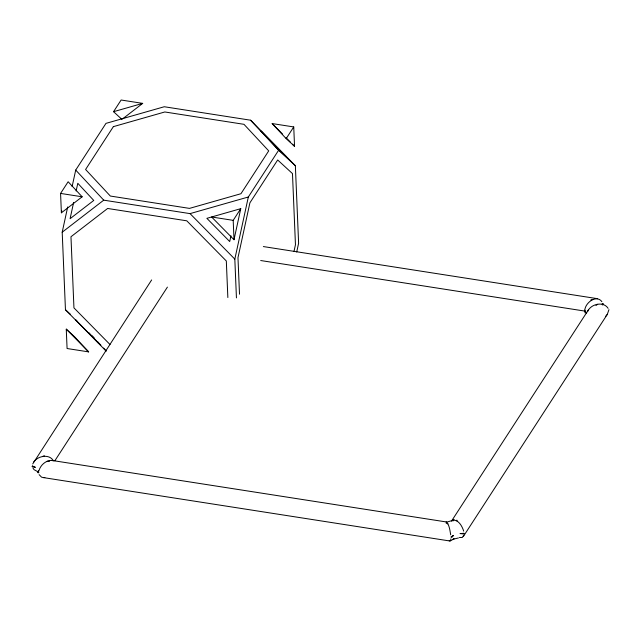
<?xml version="1.0" encoding="UTF-8"?>
<svg xmlns="http://www.w3.org/2000/svg" width="641" height="641" viewBox="0 0 641 641"><rect width="100%" height="100%" fill="white"/><g stroke="black" fill="none" stroke-linecap="round" stroke-linejoin="round"><path stroke-width="0.96" d="M450.879 538.873L450.687 540.187L449.822 540.988L43.412 477.601L41.545 477.152L39.133 474.652M61.392 212.812L60.574 193.422L68.146 181.748L82.152 196.795L61.392 212.812L61.808 210.873M106.029 350.98L65.454 309.747L62.201 232.202L67.69 206.963M72.121 186.571L75.71 170.073L105.981 123.368L164.272 106.743L250.583 120.204L295.365 165.707L298.61 243.251L296.711 251.993M73.635 202.428L70.093 218.693L93.754 200.441L77.793 183.302L76.127 190.954M230.968 235.784L229.71 241.545L206.875 218.333L240.76 208.67L234.005 239.734L211.618 216.987L233.196 220.352L240.76 208.67M236.441 297.897L234.822 259.124L248.331 196.995L278.603 150.29L250.583 120.204M293.987 251.448L295.453 244.718L292.472 173.591L277.673 159.978L249.91 202.812L237.979 257.666L239.51 294.211M38.965 470.638C40.519 465.134 45.719 460.382 51.601 460.39L446.553 521.99C449.541 525.468 449.902 530.5 450.711 534.858M459.405 537.511L462.289 537.495L463.852 535.171M32.731 463.94L151.645 279.941M587.549 311.726C590.425 304.05 603.397 300.837 608.101 308.337M463.275 536.597L607.283 314.402L608.95 309.667M121.934 119.402L113.553 111.686L121.117 100.012L142.695 103.377L122.703 118.809M54.822 460.823L167.405 287.112M286.166 138.616L293.738 126.934L272.161 123.569L286.166 138.616L294.548 146.324L293.738 126.934M451.48 521.141L588.534 309.683M452.931 521.069L454.012 519.386M602.692 304.779L603.397 303.698L602.244 303.522L602.412 304.924M33.717 461.897C37.867 455.959 49.012 453.628 53.283 460.55M605.665 316.285L607.283 314.402M62.201 232.202L103.73 200.16L190.04 213.621L248.331 196.995M42.482 456.576L42.659 456.456A9.158 5.761 -62 0 1 44.397 455.783M450.327 540.908L454.06 538.809L453.035 539.241L458.435 537.967M447.274 521.958L453.315 520.236M113.553 111.686L142.695 103.377M452.466 520.244C458.411 519.242 462.233 526.293 463.683 531.157M46.953 461.368L47.194 461.32A9.158 7.716 -14.9 0 1 49.557 461.32M446.048 522.07L446.553 521.99M601.867 301.647C595.914 293.506 582.509 304.715 585.121 312.952M43.412 477.601L44.838 477.513M593.398 299.467L593.157 299.467A9.158 7.716 -14.9 0 0 590.81 299.964M60.574 193.422L82.152 196.795M263.363 246.569L597.588 298.698M260.711 260.534L584.736 311.077L586.635 313.112M88.65 351.885L67.081 348.52L66.263 329.129L74.644 336.846L88.65 351.885L66.263 329.129M51.601 460.39L53.467 460.839M38.051 471.848L34.037 469.653L32.899 467.954M447.939 523.913L447.771 523.793A9.158 5.208 62 0 0 446.144 523.176M449.197 540.419L449.822 540.988M278.603 150.29L295.365 165.707M65.454 309.747L70.55 314.435M76.928 321.005L75.502 319.691L98.345 342.903L88.819 332.679M272.161 123.569L282.657 134.233M286.15 137.791L290.349 142.054M292.448 144.193L294.548 146.324M190.04 213.621L234.822 259.124M110.012 344.529L73.947 307.88L70.967 236.753L107.632 208.469L186.787 220.816L226.321 260.991L227.851 297.536M75.71 170.073L103.73 200.16M92.216 335.908L94.219 338.055M97.552 341.637L100.893 345.219M103.562 348.087L106.23 350.956M457.225 521.261L457.193 521.109A9.158 0.905 84 0 0 456.873 520.115M233.196 220.352L234.005 239.734M595.97 305.501A9.158 5.761 -62 0 1 597.684 304.323M585.377 311.366A9.158 7.716 -14.9 0 1 584.784 310.148M38.508 470.67L37.603 472.593L38.756 472.77L38.508 470.67M113.361 126.646L85.598 169.48L110.332 196.042L189.496 208.389L240.952 193.718L268.715 150.875L243.981 124.322L164.825 111.975L113.361 126.646M32.451 466.007L32.05 466.632L35.399 467.337L32.451 466.007M452.738 536.148L452.033 537.23L450.887 537.054L453.564 535.411L452.738 536.148M463.996 533.312L463.595 533.937L460.022 533.568L463.996 533.312M286.535 156.973L276.984 148.183L261.023 131.044L286.535 156.973"/></g></svg>
